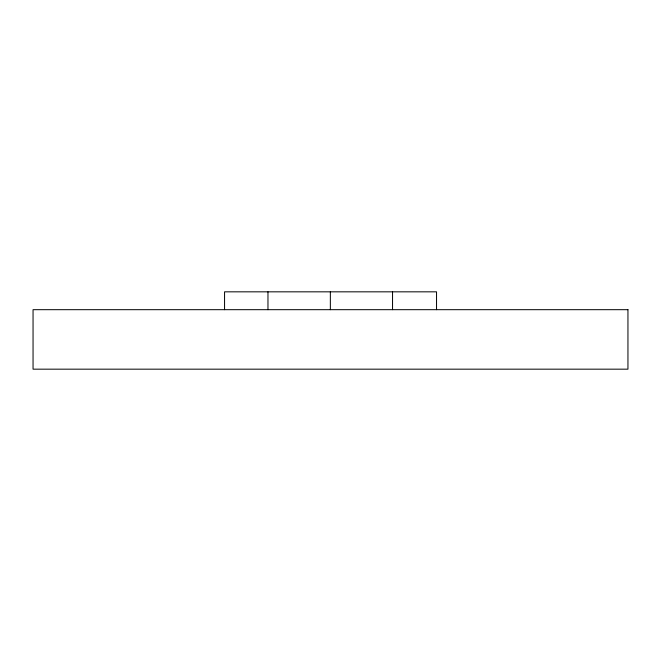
<?xml version="1.0" encoding="UTF-8"?>
<svg xmlns="http://www.w3.org/2000/svg" width="661" height="661" viewBox="0 0 661 661"><rect width="100%" height="100%" fill="white"/><g stroke="black" fill="none" stroke-linecap="round" stroke-linejoin="round"><path stroke-width="0.99" d="M436.541 309.679L436.541 291.832L224.558 291.832L224.558 309.679M392.543 291.832L392.543 309.679M330.351 291.832L330.351 309.679M267.969 291.832L267.969 309.679M627.95 309.679L33.05 309.679L33.05 369.169L627.95 369.169L627.95 309.679"/></g></svg>
